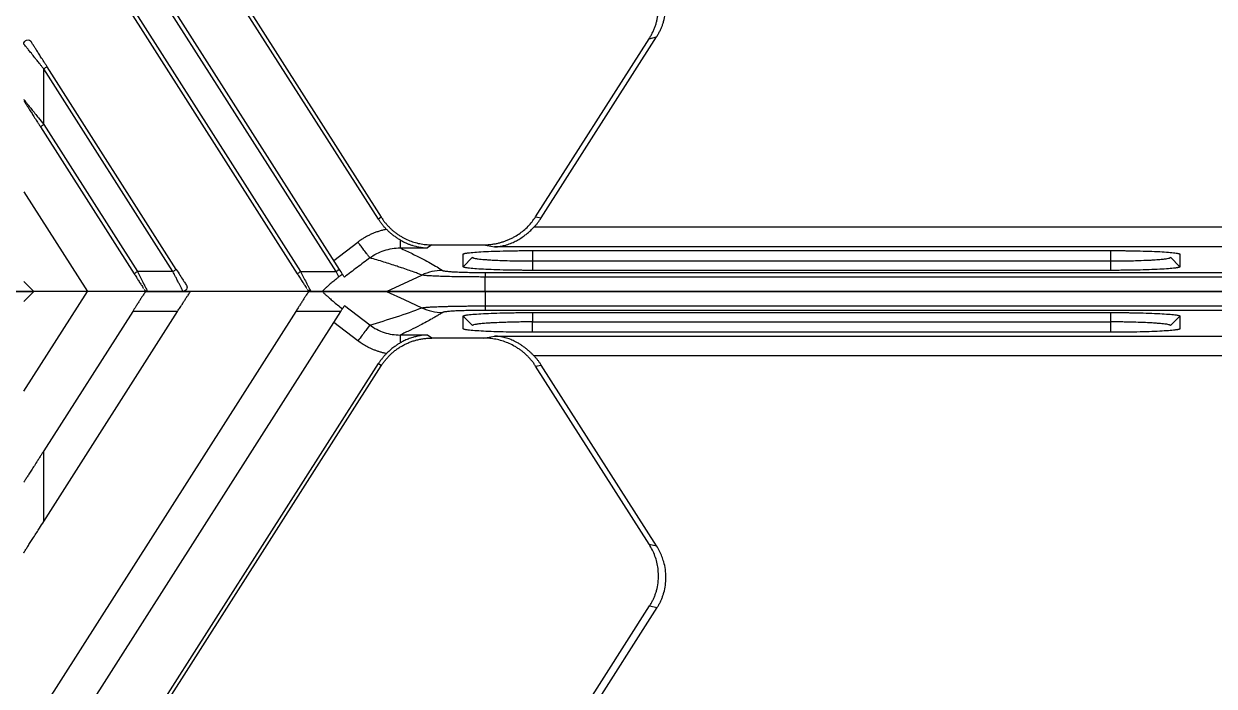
# Model space of a CAD drawing. Header units: millimetres. Extents: x 620 to 19791, y 2539 to 6969.
# Drawn here: x 17627 to 17686.6, y 4454.3 to 4487.5 of the extents above; entities that cross this region are included whole.
import ezdxf

# ---------------------------------------------------------------- set-up
doc = ezdxf.new("R2010")
doc.units = ezdxf.units.MM

# ---------------------------------------------------------------- blocks, each defined once
blk = doc.blocks.new('tgd')
at = {"color": 7, "linetype": 'Continuous', "lineweight": 25}
for p, q in [((18291.978, 5051.606), (18292.978, 5051.606)), ((18292.478, 5046.606), (18295.678, 5051.606)), ((18292.978, 5051.606), (18292.478, 5051.106)), ((18295.678, 5051.606), (18292.978, 5051.606)), ((18298.576, 5051.606), (18295.678, 5051.606)), ((18298.576, 5051.606), (18300.828, 5051.606)), ((18306.757, 5051.606), (18300.828, 5051.606)), ((18306.757, 5051.606), (18307.303, 5051.606)), ((18307.478, 5051.606), (18306.757, 5051.606)), ((18315.619, 5051.606), (18315.619, 5050.881)), ((18315.619, 5051.606), (18359.185, 5051.606)), ((18309.828, 5049.922), (18308.552, 5050.887)), ((18297.939, 5050.606), (18293.478, 5043.604)), ((18293.478, 5040.068), (18300.191, 5050.606)), ((18306.12, 5050.606), (18293.478, 5030.762)), ((18293.478, 5027.226), (18308.373, 5050.606)), ((18300.191, 5050.606), (18297.939, 5050.606)), ((18308.373, 5050.606), (18306.12, 5050.606)), ((18314.504, 5049.737), (18314.504, 5050.366)), ((18314.978, 5049.892), (18314.504, 5050.366)), ((18315.619, 5050.881), (18359.185, 5050.881)), ((18359.185, 5050.656), (18315.619, 5050.656)), ((18317.978, 5050.548), (18346.978, 5050.548)), ((18317.978, 5050.548), (18317.978, 5050.074)), ((18346.978, 5050.074), (18346.978, 5050.548)), ((18350.452, 5050.366), (18349.978, 5049.892)), ((18350.452, 5050.366), (18350.452, 5049.737)), ((18309.23, 5049.129), (18308.016, 5050.046)), ((18317.978, 5050.074), (18346.978, 5050.074)), ((18312.723, 5049.421), (18311.346, 5049.421)), ((18312.93, 5049.267), (18312.723, 5049.421)), ((18315.52, 5049.267), (18312.93, 5049.267)), ((18315.52, 5049.267), (18316.074, 5049.369)), ((18316.074, 5049.369), (18418.882, 5049.369)), ((18346.978, 5049.555), (18317.978, 5049.555)), ((18292.478, 5020.073), (18310.261, 5047.987)), ((18310.402, 5047.882), (18310.261, 5047.987)), ((18416.891, 5048.37), (18318.065, 5048.37)), ((18318.14, 5047.86), (18318.424, 5047.913)), ((18324.207, 5038.836), (18318.424, 5047.913)), ((18296.629, 5026.263), (18310.402, 5047.882)), ((18323.832, 5038.925), (18318.14, 5047.86)), ((18293.478, 5040.068), (18293.478, 5043.604)), ((18323.832, 5038.925), (18324.207, 5038.836)), ((18319.644, 5029.214), (18323.859, 5035.831)), ((18320.406, 5029.733), (18324.234, 5035.742)), ((18323.859, 5035.831), (18324.234, 5035.742)), ((18310.261, 4717.725), (18295.34, 4741.147)), ((18296.629, 4739.448), (18310.402, 4717.829)), ((18308.135, 4715.106), (18293.478, 4738.113)), ((18308.304, 4715.213), (18293.647, 4738.221)), ((18293.309, 4735.214), (18306.188, 4714.998)), ((18293.478, 4735.322), (18306.357, 4715.106)), ((18318.14, 4717.851), (18323.832, 4726.787)), ((18318.424, 4717.799), (18324.207, 4726.876)), ((18323.832, 4726.787), (18324.207, 4726.876)), ((18293.478, 4722.48), (18293.478, 4725.271)), ((18299.954, 4715.106), (18293.478, 4725.271)), ((18300.123, 4715.213), (18293.647, 4725.379)), ((18293.309, 4722.372), (18298.007, 4714.998)), ((18293.478, 4722.48), (18298.176, 4715.106)), ((18292.478, 4719.106), (18295.678, 4714.106)), ((18310.402, 4717.829), (18310.261, 4717.725)), ((18318.14, 4717.851), (18318.424, 4717.799)), ((18318.065, 4717.341), (18416.891, 4717.341)), ((18311.347, 4716.691), (18311.347, 4716.29)), ((18308.016, 4715.666), (18309.23, 4716.583)), ((18311.347, 4716.29), (18312.723, 4716.29)), ((18312.93, 4716.445), (18312.723, 4716.29)), ((18312.93, 4716.445), (18315.52, 4716.445)), ((18315.52, 4716.445), (18316.074, 4716.343)), ((18418.882, 4716.343), (18316.074, 4716.343)), ((18317.978, 4716.157), (18346.978, 4716.157)), ((18314.504, 4715.346), (18314.504, 4715.974)), ((18314.504, 4715.346), (18314.978, 4715.819)), ((18317.978, 4715.637), (18317.978, 4715.163)), ((18317.978, 4715.637), (18346.978, 4715.637)), ((18346.978, 4715.163), (18346.978, 4715.637)), ((18349.978, 4715.819), (18350.452, 4715.346)), ((18350.452, 4715.974), (18350.452, 4715.346)), ((18299.954, 4715.106), (18298.176, 4715.106)), ((18306.357, 4715.106), (18308.135, 4715.106)), ((18310.668, 4714.105), (18312.44, 4714.93)), ((18315.619, 4715.056), (18359.185, 4715.056)), ((18346.978, 4715.163), (18317.978, 4715.163)), ((18292.478, 4714.606), (18292.978, 4714.106)), ((18315.619, 4714.106), (18315.619, 4714.831)), ((18359.185, 4714.831), (18315.619, 4714.831)), ((18292.978, 4714.106), (18291.978, 4714.106)), ((18295.678, 4714.106), (18292.978, 4714.106)), ((18298.685, 4714.106), (18295.678, 4714.106)), ((18300.464, 4714.106), (18298.685, 4714.106)), ((18306.867, 4714.106), (18300.464, 4714.106)), ((18307.303, 4714.106), (18306.867, 4714.106)), ((18306.867, 4714.106), (18307.478, 4714.106)), ((18359.185, 4714.106), (18315.619, 4714.106))]:
    blk.add_line(p, q, dxfattribs=at)
at = {"color": 8, "linetype": 'Continuous', "lineweight": 25}
for p, q in [((18317.978, 5049.555), (18317.978, 5050.074)), ((18346.978, 5049.555), (18346.978, 5050.074)), ((18317.978, 4716.157), (18317.978, 4715.637)), ((18346.978, 4715.637), (18346.978, 4716.157))]:
    blk.add_line(p, q, dxfattribs=at)
at = {"color": 7, "linetype": 'Continuous', "lineweight": 25, "flags": 128}
for points in [[(18310.667, 5051.606), (18311.552, 5051.194), (18312.437, 5050.782)], [(18306.188, 4714.998), (18306.192, 4715), (18306.201, 4715.006), (18306.217, 4715.016), (18306.238, 4715.03), (18306.263, 4715.046), (18306.292, 4715.065), (18306.324, 4715.085), (18306.357, 4715.106)]]:
    blk.add_lwpolyline(points, dxfattribs=at)
at = {"color": 7, "linetype": 'Continuous', "lineweight": 25}
for points, knots in [([(18298.576, 5051.606), (18298.575, 5051.605), (18298.574, 5051.603), (18298.567, 5051.589), (18298.556, 5051.568), (18298.54, 5051.541), (18298.512, 5051.496), (18298.46, 5051.419), (18298.381, 5051.301), (18298.29, 5051.157), (18298.194, 5051.004), (18298.075, 5050.821), (18297.99, 5050.687), (18297.939, 5050.606)], [0, 0, 0, 0, 0.055968, 0.110252, 0.162997, 0.214361, 0.264516, 0.366616, 0.489395, 0.60523, 0.723158, 0.83333, 1, 1, 1, 1]), ([(18300.191, 5050.606), (18300.214, 5050.641), (18300.256, 5050.708), (18300.316, 5050.801), (18300.366, 5050.88), (18300.408, 5050.944), (18300.467, 5051.037), (18300.542, 5051.157), (18300.634, 5051.301), (18300.712, 5051.419), (18300.771, 5051.505), (18300.805, 5051.562), (18300.825, 5051.599), (18300.827, 5051.603), (18300.828, 5051.606)], [0, 0, 0, 0, 0.073549, 0.138036, 0.193462, 0.239827, 0.277133, 0.39503, 0.510872, 0.633619, 0.735727, 0.819896, 0.907743, 1, 1, 1, 1]), ([(18306.757, 5051.606), (18306.756, 5051.605), (18306.756, 5051.603), (18306.749, 5051.589), (18306.737, 5051.568), (18306.721, 5051.541), (18306.693, 5051.496), (18306.641, 5051.419), (18306.562, 5051.301), (18306.471, 5051.157), (18306.375, 5051.004), (18306.256, 5050.821), (18306.171, 5050.687), (18306.12, 5050.606)], [0, 0, 0, 0, 0.055968, 0.110252, 0.162997, 0.214362, 0.264516, 0.366616, 0.489395, 0.605231, 0.723159, 0.83333, 1, 1, 1, 1]), ([(18307.478, 5051.605), (18307.475, 5051.605), (18307.469, 5051.604), (18307.47, 5051.594), (18307.48, 5051.578), (18307.506, 5051.546), (18307.562, 5051.487), (18307.668, 5051.388), (18307.81, 5051.262), (18307.994, 5051.106), (18308.21, 5050.926), (18308.371, 5050.797), (18308.453, 5050.731)], [0, 0, 0, 0, 0.0447892, 0.0890592, 0.1335575, 0.1790284, 0.2801063, 0.3894024, 0.5184814, 0.6586341, 0.825277, 1, 1, 1, 1]), ([(18307.478, 5051.606), (18307.741, 5051.606), (18308.269, 5051.606), (18309.146, 5051.606), (18309.948, 5051.606), (18310.481, 5051.606), (18310.667, 5051.606)], [0, 0, 0, 0, 0.247771, 0.497694, 0.825046, 1, 1, 1, 1]), ([(18310.667, 5051.606), (18310.678, 5051.606), (18310.7, 5051.606), (18310.746, 5051.606), (18310.801, 5051.606), (18310.866, 5051.606), (18310.941, 5051.606), (18311.026, 5051.606), (18311.121, 5051.606), (18311.328, 5051.606), (18311.7, 5051.606), (18312.321, 5051.606), (18313.046, 5051.606), (18313.722, 5051.606), (18314.29, 5051.606), (18314.726, 5051.606), (18315.17, 5051.606), (18315.469, 5051.606), (18315.619, 5051.606)], [0, 0, 0, 0, 0.0312815, 0.0624437, 0.0935521, 0.1246724, 0.1558705, 0.1872116, 0.2187601, 0.250579, 0.3758482, 0.500072, 0.6243563, 0.749592, 0.8123807, 0.8747032, 0.9370724, 1, 1, 1, 1]), ([(18308.453, 5050.731), (18308.469, 5050.757), (18308.503, 5050.81), (18308.535, 5050.861), (18308.551, 5050.887)], [0, 0, 0, 0, 0.492567, 1, 1, 1, 1]), ([(18313.477, 5050.551), (18313.42, 5050.515), (18313.308, 5050.444), (18313.131, 5050.337), (18312.919, 5050.215), (18312.662, 5050.072), (18312.301, 5049.883), (18311.867, 5049.665), (18311.519, 5049.502), (18311.346, 5049.421)], [0, 0, 0, 0, 0.094784, 0.188832, 0.282144, 0.42077, 0.566811, 0.78421, 1, 1, 1, 1]), ([(18312.437, 5050.782), (18312.446, 5050.784), (18312.462, 5050.789), (18312.5, 5050.795), (18312.55, 5050.801), (18312.612, 5050.808), (18312.687, 5050.814), (18312.775, 5050.82), (18312.877, 5050.827), (18312.993, 5050.833), (18313.122, 5050.839), (18313.265, 5050.844), (18313.421, 5050.85), (18313.591, 5050.855), (18313.774, 5050.86), (18313.969, 5050.865), (18314.177, 5050.869), (18314.395, 5050.872), (18314.624, 5050.875), (18314.863, 5050.878), (18315.109, 5050.879), (18315.362, 5050.88), (18315.533, 5050.881), (18315.619, 5050.881)], [0, 0, 0, 0, 0.039853, 0.08055, 0.122049, 0.164332, 0.207401, 0.251245, 0.29586, 0.341241, 0.387385, 0.434286, 0.481942, 0.530351, 0.579512, 0.629425, 0.680092, 0.731517, 0.783708, 0.836663, 0.890407, 0.944891, 1, 1, 1, 1]), ([(18315.619, 5050.656), (18315.574, 5050.656), (18315.483, 5050.656), (18315.348, 5050.655), (18315.215, 5050.654), (18315.083, 5050.652), (18314.953, 5050.65), (18314.742, 5050.646), (18314.459, 5050.639), (18314.14, 5050.626), (18313.872, 5050.61), (18313.689, 5050.593), (18313.574, 5050.578), (18313.505, 5050.565), (18313.486, 5050.555), (18313.477, 5050.551)], [0, 0, 0, 0, 0.0422031, 0.0840711, 0.1257725, 0.1674782, 0.2093587, 0.2515826, 0.3767743, 0.5022703, 0.626909, 0.7518408, 0.8347633, 0.9170582, 1, 1, 1, 1]), ([(18314.504, 5050.366), (18314.505, 5050.369), (18314.507, 5050.376), (18314.523, 5050.386), (18314.55, 5050.396), (18314.587, 5050.406), (18314.635, 5050.415), (18314.693, 5050.425), (18314.821, 5050.443), (18315.065, 5050.467), (18315.504, 5050.495), (18316.041, 5050.518), (18316.552, 5050.532), (18316.982, 5050.54), (18317.309, 5050.545), (18317.642, 5050.547), (18317.866, 5050.548), (18317.978, 5050.548)], [0, 0, 0, 0, 0.035367, 0.070513, 0.105548, 0.140581, 0.175722, 0.21108, 0.246761, 0.374246, 0.499999, 0.625691, 0.753247, 0.815374, 0.876818, 0.938164, 1, 1, 1, 1]), ([(18346.978, 5050.548), (18347.042, 5050.548), (18347.17, 5050.548), (18347.362, 5050.547), (18347.551, 5050.546), (18347.739, 5050.544), (18347.925, 5050.541), (18348.109, 5050.538), (18348.446, 5050.531), (18348.915, 5050.518), (18349.451, 5050.495), (18349.89, 5050.467), (18350.157, 5050.44), (18350.311, 5050.418), (18350.392, 5050.401), (18350.443, 5050.383), (18350.449, 5050.372), (18350.452, 5050.366)], [0, 0, 0, 0, 0.035389, 0.07055, 0.105593, 0.140627, 0.175763, 0.211107, 0.246769, 0.374209, 0.499992, 0.625646, 0.753235, 0.815421, 0.876887, 0.938217, 1, 1, 1, 1]), ([(18309.828, 5049.922), (18309.809, 5049.897), (18309.655, 5049.693), (18309.373, 5049.319), (18309.23, 5049.129)], [0, 0, 0, 0, 0.5, 0.9907223, 0.9907223, 0.9907223, 0.9907223]), ([(18309.828, 5049.923), (18310.045, 5049.76), (18310.288, 5049.633), (18310.803, 5049.464), (18311.075, 5049.42), (18311.346, 5049.421)], [0, 0, 0, 0, 0.5, 0.5, 1, 1, 1, 1]), ([(18317.978, 5049.555), (18317.914, 5049.555), (18317.786, 5049.555), (18317.594, 5049.556), (18317.405, 5049.557), (18317.217, 5049.559), (18317.031, 5049.562), (18316.847, 5049.565), (18316.51, 5049.572), (18316.041, 5049.584), (18315.505, 5049.608), (18315.066, 5049.636), (18314.799, 5049.662), (18314.645, 5049.685), (18314.564, 5049.702), (18314.513, 5049.72), (18314.507, 5049.731), (18314.504, 5049.737)], [0, 0, 0, 0, 0.035364, 0.070508, 0.10554, 0.140571, 0.175709, 0.211065, 0.246743, 0.374209, 0.49997, 0.625636, 0.753235, 0.815426, 0.876893, 0.938222, 1, 1, 1, 1]), ([(18317.978, 5050.074), (18317.935, 5050.074), (18317.812, 5050.075), (18317.619, 5050.075), (18317.412, 5050.074), (18317.152, 5050.071), (18316.829, 5050.062), (18316.392, 5050.047), (18316.03, 5050.033), (18315.755, 5050.016), (18315.542, 5050), (18315.37, 5049.985), (18315.236, 5049.97), (18315.123, 5049.952), (18315.033, 5049.931), (18314.985, 5049.909), (18314.98, 5049.897), (18314.978, 5049.892)], [0, 0, 0, 0, 0.027422, 0.078341, 0.122789, 0.160512, 0.248311, 0.33976, 0.470474, 0.53048, 0.587892, 0.68438, 0.731983, 0.781722, 0.87758, 0.950322, 1, 1, 1, 1]), ([(18349.978, 5049.892), (18349.977, 5049.896), (18349.975, 5049.903), (18349.959, 5049.913), (18349.935, 5049.924), (18349.885, 5049.94), (18349.807, 5049.956), (18349.686, 5049.974), (18349.553, 5049.989), (18349.38, 5050.002), (18349.177, 5050.018), (18348.887, 5050.035), (18348.488, 5050.049), (18348.071, 5050.065), (18347.723, 5050.072), (18347.471, 5050.075), (18347.222, 5050.075), (18347.059, 5050.074), (18346.978, 5050.074)], [0, 0, 0, 0, 0.036028, 0.072495, 0.109413, 0.146785, 0.230278, 0.280774, 0.345311, 0.409736, 0.477199, 0.548468, 0.664987, 0.785101, 0.840175, 0.896589, 0.948315, 1, 1, 1, 1]), ([(18350.452, 5049.737), (18350.451, 5049.734), (18350.449, 5049.727), (18350.433, 5049.717), (18350.406, 5049.707), (18350.369, 5049.697), (18350.321, 5049.688), (18350.263, 5049.678), (18350.135, 5049.66), (18349.89, 5049.636), (18349.452, 5049.608), (18348.915, 5049.584), (18348.404, 5049.57), (18347.973, 5049.562), (18347.646, 5049.558), (18347.314, 5049.555), (18347.09, 5049.555), (18346.978, 5049.555)], [0, 0, 0, 0, 0.035354, 0.07049, 0.105517, 0.140544, 0.175682, 0.211039, 0.246722, 0.37424, 0.500005, 0.625682, 0.753271, 0.815424, 0.876874, 0.938203, 1, 1, 1, 1]), ([(18310.663, 5048.489), (18310.612, 5048.5), (18310.509, 5048.522), (18310.356, 5048.563), (18310.205, 5048.611), (18310.057, 5048.666), (18309.878, 5048.741), (18309.672, 5048.842), (18309.444, 5048.975), (18309.301, 5049.078), (18309.23, 5049.129)], [0, 0, 0, 0, 0.099916, 0.199673, 0.299476, 0.399527, 0.50003, 0.667548, 0.833887, 1, 1, 1, 1]), ([(18310.402, 5047.882), (18310.434, 5047.93), (18310.498, 5048.028), (18310.606, 5048.167), (18310.722, 5048.302), (18310.848, 5048.43), (18310.983, 5048.552), (18311.126, 5048.667), (18311.277, 5048.773), (18311.436, 5048.871), (18311.603, 5048.96), (18311.777, 5049.039), (18311.957, 5049.107), (18312.143, 5049.164), (18312.334, 5049.209), (18312.53, 5049.242), (18312.729, 5049.263), (18312.863, 5049.265), (18312.93, 5049.267)], [0, 0, 0, 0, 0.057911, 0.116427, 0.175549, 0.235278, 0.295618, 0.356568, 0.418132, 0.480309, 0.543102, 0.606512, 0.67054, 0.735188, 0.800457, 0.866347, 0.932861, 1, 1, 1, 1]), ([(18312.723, 5049.421), (18312.67, 5049.419), (18312.569, 5049.414), (18312.425, 5049.397), (18312.295, 5049.376), (18312.177, 5049.351), (18312.074, 5049.325), (18311.932, 5049.284), (18311.753, 5049.221), (18311.541, 5049.128), (18311.409, 5049.055), (18311.346, 5049.02)], [0, 0, 0, 0, 0.112482, 0.215498, 0.309048, 0.393135, 0.467762, 0.532933, 0.702481, 0.858101, 1, 1, 1, 1]), ([(18311.346, 5049.421), (18311.346, 5049.413), (18311.346, 5049.373), (18311.346, 5049.235), (18311.346, 5049.137), (18311.346, 5049.02)], [0, 0, 0, 0, 0.5, 0.5, 1, 1, 1, 1]), ([(18318.14, 5047.86), (18318.109, 5047.907), (18318.047, 5048.002), (18317.944, 5048.135), (18317.835, 5048.263), (18317.718, 5048.384), (18317.595, 5048.498), (18317.465, 5048.605), (18317.328, 5048.705), (18317.183, 5048.799), (18316.992, 5048.91), (18316.75, 5049.026), (18316.454, 5049.134), (18316.15, 5049.21), (18315.837, 5049.258), (18315.626, 5049.264), (18315.52, 5049.267)], [0, 0, 0, 0, 0.054765, 0.109086, 0.163137, 0.217099, 0.271151, 0.325472, 0.380238, 0.435622, 0.49179, 0.594189, 0.695187, 0.795804, 0.897071, 1, 1, 1, 1]), ([(18318.065, 5048.37), (18318.034, 5048.402), (18317.971, 5048.466), (18317.872, 5048.56), (18317.767, 5048.654), (18317.655, 5048.747), (18317.535, 5048.838), (18317.408, 5048.925), (18317.274, 5049.008), (18317.102, 5049.103), (18316.881, 5049.204), (18316.632, 5049.286), (18316.36, 5049.348), (18316.179, 5049.361), (18316.074, 5049.369)], [0, 0, 0, 0, 0.052526, 0.107201, 0.16419, 0.223637, 0.285667, 0.350393, 0.417914, 0.488315, 0.607343, 0.742282, 0.848748, 1, 1, 1, 1]), ([(18311.346, 5049.02), (18311.298, 5048.991), (18311.208, 5048.937), (18311.087, 5048.853), (18310.957, 5048.755), (18310.815, 5048.637), (18310.713, 5048.537), (18310.663, 5048.489)], [0, 0, 0, 0, 0.201328, 0.374361, 0.519294, 0.769955, 1, 1, 1, 1]), ([(18310.663, 5048.489), (18310.626, 5048.45), (18310.551, 5048.373), (18310.448, 5048.249), (18310.35, 5048.121), (18310.291, 5048.032), (18310.261, 5047.987)], [0, 0, 0, 0, 0.250243, 0.50032, 0.750237, 1, 1, 1, 1]), ([(18318.424, 5047.913), (18318.398, 5047.953), (18318.345, 5048.033), (18318.258, 5048.149), (18318.165, 5048.262), (18318.098, 5048.334), (18318.065, 5048.37)], [0, 0, 0, 0, 0.246384, 0.495154, 0.746347, 1, 1, 1, 1]), ([(18293.478, 5043.604), (18293.446, 5043.555), (18293.387, 5043.462), (18293.305, 5043.333), (18293.235, 5043.222), (18293.177, 5043.13), (18293.089, 5042.991), (18292.974, 5042.811), (18292.833, 5042.591), (18292.707, 5042.398), (18292.614, 5042.251), (18292.555, 5042.15), (18292.516, 5042.084), (18292.485, 5042.042), (18292.48, 5042.037), (18292.478, 5042.034)], [0, 0, 0, 0, 0.076408, 0.143264, 0.200569, 0.248324, 0.286531, 0.419799, 0.534069, 0.651314, 0.759619, 0.819962, 0.870152, 0.932977, 1, 1, 1, 1]), ([(18292.478, 5038.498), (18292.479, 5038.499), (18292.48, 5038.5), (18292.489, 5038.511), (18292.502, 5038.529), (18292.523, 5038.56), (18292.555, 5038.614), (18292.614, 5038.714), (18292.707, 5038.862), (18292.833, 5039.055), (18292.974, 5039.275), (18293.119, 5039.502), (18293.288, 5039.771), (18293.407, 5039.956), (18293.478, 5040.068)], [0, 0, 0, 0, 0.034267, 0.067135, 0.098949, 0.13009, 0.180259, 0.240606, 0.34888, 0.466121, 0.580357, 0.713621, 0.826984, 1, 1, 1, 1]), ([(18323.859, 5035.831), (18323.89, 5035.881), (18323.951, 5035.979), (18324.03, 5036.132), (18324.099, 5036.287), (18324.159, 5036.444), (18324.229, 5036.673), (18324.289, 5036.985), (18324.308, 5037.355), (18324.285, 5037.704), (18324.227, 5038.025), (18324.132, 5038.336), (18324.003, 5038.639), (18323.89, 5038.829), (18323.832, 5038.925)], [0, 0, 0, 0, 0.053507, 0.106096, 0.15795, 0.209259, 0.260221, 0.377884, 0.499202, 0.599454, 0.69839, 0.797284, 0.89741, 1, 1, 1, 1]), ([(18324.234, 5035.742), (18324.264, 5035.79), (18324.323, 5035.887), (18324.401, 5036.038), (18324.469, 5036.19), (18324.526, 5036.343), (18324.596, 5036.566), (18324.658, 5036.87), (18324.685, 5037.258), (18324.657, 5037.654), (18324.582, 5038.007), (18324.478, 5038.312), (18324.361, 5038.579), (18324.259, 5038.749), (18324.207, 5038.836)], [0, 0, 0, 0, 0.052578, 0.104316, 0.155234, 0.205355, 0.254702, 0.369805, 0.488557, 0.611311, 0.733363, 0.818242, 0.907098, 1, 1, 1, 1]), ([(18323.832, 4726.787), (18323.865, 4726.84), (18323.93, 4726.946), (18324.015, 4727.11), (18324.089, 4727.276), (18324.153, 4727.446), (18324.205, 4727.618), (18324.246, 4727.793), (18324.276, 4727.971), (18324.295, 4728.151), (18324.306, 4728.404), (18324.289, 4728.727), (18324.222, 4729.074), (18324.123, 4729.374), (18324.008, 4729.634), (18323.909, 4729.798), (18323.859, 4729.881)], [0, 0, 0, 0, 0.05735, 0.113786, 0.169511, 0.224733, 0.279668, 0.334535, 0.389555, 0.444944, 0.500917, 0.622068, 0.739873, 0.824884, 0.911299, 1, 1, 1, 1]), ([(18324.207, 4726.876), (18324.238, 4726.927), (18324.3, 4727.028), (18324.381, 4727.184), (18324.451, 4727.339), (18324.511, 4727.494), (18324.585, 4727.722), (18324.653, 4728.031), (18324.675, 4728.304), (18324.677, 4728.575), (18324.658, 4728.842), (18324.588, 4729.181), (18324.491, 4729.473), (18324.379, 4729.727), (18324.283, 4729.888), (18324.234, 4729.97)], [0, 0, 0, 0, 0.055047, 0.108676, 0.1609, 0.211732, 0.261187, 0.380805, 0.50091, 0.511516, 0.63026, 0.745367, 0.828013, 0.912856, 1, 1, 1, 1]), ([(18292.478, 4726.527), (18292.478, 4726.559), (18292.486, 4726.597), (18292.532, 4726.671), (18292.572, 4726.704), (18292.667, 4726.733), (18292.719, 4726.728), (18292.799, 4726.693), (18292.827, 4726.665), (18292.845, 4726.638)], [0, 0, 0, 0, 0.25, 0.25, 0.5, 0.5, 0.75, 0.75, 1, 1, 1, 1]), ([(18293.478, 4725.271), (18293.445, 4725.312), (18293.383, 4725.391), (18293.294, 4725.502), (18293.215, 4725.601), (18293.145, 4725.688), (18293.085, 4725.764), (18292.988, 4725.887), (18292.862, 4726.045), (18292.719, 4726.224), (18292.609, 4726.362), (18292.54, 4726.45), (18292.501, 4726.498), (18292.482, 4726.523), (18292.479, 4726.526), (18292.478, 4726.527)], [0, 0, 0, 0, 0.075863, 0.144748, 0.206658, 0.261596, 0.309565, 0.350571, 0.497667, 0.622606, 0.734593, 0.833402, 0.89095, 0.946161, 1, 1, 1, 1]), ([(18293.647, 4725.379), (18293.623, 4725.417), (18293.568, 4725.503), (18293.464, 4725.666), (18293.343, 4725.855), (18293.215, 4726.056), (18293.103, 4726.232), (18293.003, 4726.389), (18292.932, 4726.501), (18292.891, 4726.565), (18292.865, 4726.606), (18292.849, 4726.631), (18292.846, 4726.636), (18292.845, 4726.638)], [0, 0, 0, 0, 0.073379, 0.166317, 0.31685, 0.443714, 0.569603, 0.682086, 0.79821, 0.857293, 0.883075, 0.958824, 1, 1, 1, 1]), ([(18293.647, 4725.379), (18293.647, 4725.379), (18293.637, 4725.373), (18293.578, 4725.335), (18293.527, 4725.303), (18293.478, 4725.271)], [0, 0, 0, 0, 0.5, 0.5, 1, 1, 1, 1]), ([(18292.478, 4723.735), (18292.478, 4723.735), (18292.479, 4723.734), (18292.486, 4723.725), (18292.498, 4723.71), (18292.514, 4723.69), (18292.547, 4723.649), (18292.611, 4723.568), (18292.722, 4723.429), (18292.865, 4723.249), (18293.032, 4723.04), (18293.239, 4722.778), (18293.389, 4722.59), (18293.478, 4722.48)], [0, 0, 0, 0, 0.032526, 0.065417, 0.0989, 0.133188, 0.168481, 0.267866, 0.380644, 0.50535, 0.652148, 0.794989, 1, 1, 1, 1]), ([(18292.499, 4723.645), (18292.502, 4723.64), (18292.509, 4723.629), (18292.532, 4723.592), (18292.578, 4723.521), (18292.653, 4723.402), (18292.748, 4723.253), (18292.859, 4723.079), (18292.991, 4722.872), (18293.116, 4722.675), (18293.226, 4722.504), (18293.284, 4722.413), (18293.309, 4722.372)], [0, 0, 0, 0, 0.048093, 0.101014, 0.198434, 0.302298, 0.407371, 0.537427, 0.66787, 0.824205, 0.922051, 1, 1, 1, 1]), ([(18293.478, 4722.48), (18293.438, 4722.454), (18293.392, 4722.425), (18293.326, 4722.383), (18293.309, 4722.372), (18293.309, 4722.372)], [0, 0, 0, 0, 0.5, 0.5, 1, 1, 1, 1]), ([(18310.402, 4717.829), (18310.433, 4717.782), (18310.495, 4717.689), (18310.596, 4717.556), (18310.704, 4717.429), (18310.818, 4717.31), (18310.939, 4717.197), (18311.066, 4717.091), (18311.2, 4716.991), (18311.341, 4716.899), (18311.526, 4716.791), (18311.758, 4716.678), (18312.04, 4716.573), (18312.33, 4716.499), (18312.628, 4716.453), (18312.829, 4716.448), (18312.93, 4716.445)], [0, 0, 0, 0, 0.056143, 0.111718, 0.166898, 0.221857, 0.276775, 0.33183, 0.387197, 0.443052, 0.499563, 0.600815, 0.70046, 0.799517, 0.899022, 1, 1, 1, 1]), ([(18315.52, 4716.445), (18315.579, 4716.446), (18315.697, 4716.447), (18315.873, 4716.462), (18316.046, 4716.485), (18316.216, 4716.518), (18316.384, 4716.561), (18316.55, 4716.613), (18316.713, 4716.674), (18316.874, 4716.744), (18317.071, 4716.844), (18317.298, 4716.981), (18317.544, 4717.165), (18317.767, 4717.372), (18317.969, 4717.599), (18318.083, 4717.767), (18318.14, 4717.851)], [0, 0, 0, 0, 0.057364, 0.114084, 0.170327, 0.226264, 0.282072, 0.337925, 0.394, 0.450471, 0.507507, 0.6081, 0.706617, 0.804074, 0.901518, 1, 1, 1, 1]), ([(18310.663, 4717.222), (18310.603, 4717.209), (18310.483, 4717.184), (18310.308, 4717.134), (18310.137, 4717.077), (18309.971, 4717.012), (18309.811, 4716.939), (18309.656, 4716.859), (18309.508, 4716.773), (18309.366, 4716.682), (18309.275, 4716.616), (18309.23, 4716.583)], [0, 0, 0, 0, 0.116703, 0.232009, 0.345917, 0.458428, 0.569541, 0.679252, 0.787567, 0.894491, 1, 1, 1, 1]), ([(18310.663, 4717.222), (18310.626, 4717.261), (18310.551, 4717.338), (18310.448, 4717.462), (18310.35, 4717.59), (18310.291, 4717.68), (18310.261, 4717.725)], [0, 0, 0, 0, 0.250372, 0.500009, 0.749641, 1, 1, 1, 1]), ([(18311.347, 4716.691), (18311.297, 4716.721), (18311.199, 4716.78), (18311.056, 4716.879), (18310.919, 4716.987), (18310.787, 4717.101), (18310.704, 4717.182), (18310.663, 4717.222)], [0, 0, 0, 0, 0.206303, 0.410066, 0.61098, 0.808113, 1, 1, 1, 1]), ([(18316.074, 4716.343), (18316.124, 4716.345), (18316.219, 4716.35), (18316.356, 4716.369), (18316.479, 4716.391), (18316.588, 4716.417), (18316.746, 4716.462), (18316.943, 4716.534), (18317.182, 4716.649), (18317.404, 4716.781), (18317.606, 4716.924), (18317.78, 4717.067), (18317.928, 4717.203), (18318.02, 4717.296), (18318.065, 4717.341)], [0, 0, 0, 0, 0.071701, 0.136956, 0.195766, 0.248132, 0.294057, 0.425057, 0.534613, 0.647549, 0.757777, 0.843454, 0.924049, 1, 1, 1, 1]), ([(18318.065, 4717.341), (18318.098, 4717.377), (18318.165, 4717.449), (18318.258, 4717.562), (18318.345, 4717.678), (18318.398, 4717.759), (18318.424, 4717.799)], [0, 0, 0, 0, 0.2536531, 0.5048461, 0.7536159, 1, 1, 1, 1]), ([(18311.347, 4716.691), (18311.384, 4716.67), (18311.461, 4716.627), (18311.58, 4716.567), (18311.707, 4716.511), (18311.842, 4716.459), (18312.036, 4716.394), (18312.33, 4716.32), (18312.578, 4716.301), (18312.723, 4716.29)], [0, 0, 0, 0, 0.084262, 0.173181, 0.266811, 0.365196, 0.468375, 0.691194, 1, 1, 1, 1]), ([(18309.83, 4715.791), (18309.828, 4715.794), (18309.822, 4715.801), (18309.805, 4715.822), (18309.78, 4715.855), (18309.742, 4715.904), (18309.691, 4715.972), (18309.594, 4716.1), (18309.456, 4716.283), (18309.315, 4716.471), (18309.248, 4716.559), (18309.23, 4716.583)], [0, 0, 0, 0, 0.056365, 0.123193, 0.200682, 0.289076, 0.388554, 0.499078, 0.770493, 0.937622, 1, 1, 1, 1]), ([(18309.831, 4715.79), (18310.047, 4715.952), (18310.29, 4716.079), (18310.805, 4716.248), (18311.076, 4716.291), (18311.347, 4716.29)], [0, 0, 0, 0, 0.5, 0.5, 1, 1, 1, 1]), ([(18311.347, 4716.29), (18311.45, 4716.242), (18311.656, 4716.146), (18311.951, 4716.003), (18312.233, 4715.862), (18312.544, 4715.702), (18312.87, 4715.526), (18313.197, 4715.339), (18313.386, 4715.218), (18313.477, 4715.161)], [0, 0, 0, 0, 0.128858, 0.255663, 0.380416, 0.503118, 0.681216, 0.846841, 1, 1, 1, 1]), ([(18314.504, 4715.974), (18314.505, 4715.978), (18314.507, 4715.984), (18314.523, 4715.994), (18314.55, 4716.004), (18314.587, 4716.014), (18314.635, 4716.024), (18314.693, 4716.034), (18314.821, 4716.051), (18315.065, 4716.076), (18315.504, 4716.104), (18316.041, 4716.127), (18316.552, 4716.141), (18316.983, 4716.149), (18317.31, 4716.153), (18317.642, 4716.156), (18317.866, 4716.156), (18317.978, 4716.157)], [0, 0, 0, 0, 0.035358, 0.070497, 0.105527, 0.140556, 0.175695, 0.211051, 0.246733, 0.374241, 0.500007, 0.625685, 0.753274, 0.815426, 0.876875, 0.938204, 1, 1, 1, 1]), ([(18346.978, 4716.157), (18347.042, 4716.156), (18347.17, 4716.156), (18347.361, 4716.155), (18347.551, 4716.154), (18347.739, 4716.152), (18347.925, 4716.15), (18348.109, 4716.147), (18348.446, 4716.14), (18348.915, 4716.127), (18349.451, 4716.104), (18349.89, 4716.076), (18350.157, 4716.049), (18350.311, 4716.026), (18350.392, 4716.009), (18350.443, 4715.992), (18350.449, 4715.98), (18350.452, 4715.974)], [0, 0, 0, 0, 0.035366, 0.070511, 0.105545, 0.140577, 0.175717, 0.211074, 0.246755, 0.374228, 0.499996, 0.625662, 0.753272, 0.815458, 0.876918, 0.938235, 1, 1, 1, 1]), ([(18309.83, 4715.792), (18309.618, 4715.632), (18309.192, 4715.311), (18308.766, 4714.988), (18308.551, 4714.825)], [0, 0, 0, 0, 0.495622, 1, 1, 1, 1]), ([(18312.44, 4714.93), (18312.385, 4714.951), (18312.257, 4715), (18312.028, 4715.083), (18311.742, 4715.184), (18311.457, 4715.281), (18311.054, 4715.415), (18310.534, 4715.583), (18310.065, 4715.722), (18309.83, 4715.792)], [0, 0, 0, 0, 0.070655, 0.165678, 0.285641, 0.417222, 0.499934, 0.748277, 1, 1, 1, 1]), ([(18314.978, 4715.819), (18314.979, 4715.816), (18314.981, 4715.809), (18314.997, 4715.798), (18315.021, 4715.787), (18315.071, 4715.772), (18315.149, 4715.755), (18315.27, 4715.737), (18315.403, 4715.723), (18315.576, 4715.709), (18315.779, 4715.693), (18316.069, 4715.676), (18316.468, 4715.662), (18316.885, 4715.647), (18317.233, 4715.639), (18317.484, 4715.637), (18317.734, 4715.636), (18317.897, 4715.637), (18317.978, 4715.637)], [0, 0, 0, 0, 0.035999, 0.072455, 0.109378, 0.146773, 0.230252, 0.280754, 0.345292, 0.409719, 0.477183, 0.548452, 0.664975, 0.785095, 0.840171, 0.896586, 0.948313, 1, 1, 1, 1]), ([(18346.978, 4715.637), (18347.021, 4715.637), (18347.144, 4715.637), (18347.337, 4715.636), (18347.543, 4715.637), (18347.804, 4715.64), (18348.127, 4715.649), (18348.564, 4715.665), (18348.926, 4715.678), (18349.201, 4715.695), (18349.414, 4715.712), (18349.586, 4715.726), (18349.72, 4715.742), (18349.833, 4715.76), (18349.923, 4715.781), (18349.971, 4715.802), (18349.976, 4715.814), (18349.978, 4715.819)], [0, 0, 0, 0, 0.027422, 0.078339, 0.122787, 0.160509, 0.248307, 0.339754, 0.470465, 0.53047, 0.58788, 0.684362, 0.731963, 0.781703, 0.877339, 0.950087, 1, 1, 1, 1]), ([(18298.007, 4714.998), (18298.007, 4714.998), (18298.023, 4715.009), (18298.089, 4715.051), (18298.136, 4715.08), (18298.176, 4715.106)], [0, 0, 0, 0, 0.5, 0.5, 1, 1, 1, 1]), ([(18298.007, 4714.998), (18298.025, 4714.97), (18298.064, 4714.91), (18298.137, 4714.794), (18298.214, 4714.673), (18298.305, 4714.531), (18298.384, 4714.407), (18298.449, 4714.305), (18298.475, 4714.264), (18298.486, 4714.247)], [0, 0, 0, 0, 0.090999, 0.198333, 0.379255, 0.495579, 0.710073, 0.872566, 1, 1, 1, 1]), ([(18299.954, 4715.106), (18299.999, 4715.134), (18300.048, 4715.165), (18300.11, 4715.205), (18300.123, 4715.213), (18300.123, 4715.213)], [0, 0, 0, 0, 0.5, 0.5, 1, 1, 1, 1]), ([(18300.464, 4714.106), (18300.464, 4714.106), (18300.463, 4714.108), (18300.458, 4714.117), (18300.45, 4714.133), (18300.439, 4714.155), (18300.419, 4714.195), (18300.38, 4714.271), (18300.317, 4714.393), (18300.239, 4714.545), (18300.157, 4714.709), (18300.059, 4714.898), (18299.993, 4715.029), (18299.954, 4715.106)], [0, 0, 0, 0, 0.04732, 0.094848, 0.142655, 0.190814, 0.239396, 0.356488, 0.482454, 0.602276, 0.736363, 0.846018, 1, 1, 1, 1]), ([(18300.123, 4715.213), (18300.247, 4715.018), (18300.373, 4714.821), (18300.518, 4714.592), (18300.56, 4714.528), (18300.617, 4714.438), (18300.633, 4714.413), (18300.633, 4714.413)], [0, 0, 0, 0, 0.5, 0.5, 0.75, 0.75, 1, 1, 1, 1]), ([(18306.188, 4714.998), (18306.206, 4714.97), (18306.245, 4714.91), (18306.318, 4714.794), (18306.395, 4714.673), (18306.486, 4714.531), (18306.565, 4714.407), (18306.63, 4714.305), (18306.656, 4714.264), (18306.667, 4714.247)], [0, 0, 0, 0, 0.091004, 0.19834, 0.379266, 0.495576, 0.710081, 0.872537, 1, 1, 1, 1]), ([(18308.273, 4714.836), (18308.238, 4714.808), (18308.169, 4714.751), (18308.069, 4714.669), (18307.974, 4714.59), (18307.862, 4714.495), (18307.74, 4714.389), (18307.624, 4714.284), (18307.54, 4714.202), (18307.488, 4714.146), (18307.464, 4714.112), (18307.473, 4714.108), (18307.477, 4714.106)], [0, 0, 0, 0, 0.086938, 0.171387, 0.253711, 0.334317, 0.473798, 0.602436, 0.712676, 0.815733, 0.907621, 1, 1, 1, 1]), ([(18308.304, 4715.213), (18308.304, 4715.213), (18308.286, 4715.202), (18308.223, 4715.162), (18308.18, 4715.134), (18308.135, 4715.106)], [0, 0, 0, 0, 0.5, 0.5, 1, 1, 1, 1]), ([(18308.416, 4714.94), (18308.408, 4714.935), (18308.391, 4714.925), (18308.358, 4714.902), (18308.318, 4714.872), (18308.288, 4714.848), (18308.273, 4714.836)], [0, 0, 0, 0, 0.212889, 0.419134, 0.707392, 1, 1, 1, 1]), ([(18308.465, 4714.961), (18308.464, 4714.962), (18308.461, 4714.963), (18308.451, 4714.96), (18308.437, 4714.953), (18308.423, 4714.944), (18308.416, 4714.94)], [0, 0, 0, 0, 0.259666, 0.507008, 0.750761, 1, 1, 1, 1]), ([(18308.551, 4714.825), (18308.537, 4714.848), (18308.508, 4714.893), (18308.479, 4714.938), (18308.465, 4714.961)], [0, 0, 0, 0, 0.507734, 1, 1, 1, 1]), ([(18315.619, 4714.831), (18315.566, 4714.831), (18315.459, 4714.831), (18315.299, 4714.831), (18315.139, 4714.832), (18314.966, 4714.834), (18314.725, 4714.835), (18314.455, 4714.837), (18314.175, 4714.841), (18313.849, 4714.849), (18313.582, 4714.858), (18313.295, 4714.866), (18313.103, 4714.873), (18312.91, 4714.881), (18312.768, 4714.891), (18312.648, 4714.9), (18312.552, 4714.91), (18312.48, 4714.92), (18312.453, 4714.927), (18312.44, 4714.93)], [0, 0, 0, 0, 0.034268, 0.068586, 0.10292, 0.137247, 0.18153, 0.261658, 0.319354, 0.377825, 0.502385, 0.535146, 0.629517, 0.687222, 0.750623, 0.812873, 0.875229, 0.937658, 1, 1, 1, 1]), ([(18313.477, 4715.161), (18313.481, 4715.158), (18313.489, 4715.154), (18313.511, 4715.147), (18313.54, 4715.14), (18313.578, 4715.133), (18313.623, 4715.127), (18313.712, 4715.116), (18313.872, 4715.102), (18314.14, 4715.086), (18314.459, 4715.073), (18314.782, 4715.064), (18315.081, 4715.059), (18315.347, 4715.056), (18315.528, 4715.056), (18315.619, 4715.056)], [0, 0, 0, 0, 0.041611, 0.082919, 0.124081, 0.165256, 0.206603, 0.24828, 0.373051, 0.497858, 0.623189, 0.748553, 0.832218, 0.915583, 1, 1, 1, 1]), ([(18317.978, 4715.163), (18317.914, 4715.164), (18317.785, 4715.164), (18317.594, 4715.165), (18317.404, 4715.166), (18317.217, 4715.168), (18317.031, 4715.17), (18316.847, 4715.173), (18316.509, 4715.18), (18316.041, 4715.193), (18315.504, 4715.216), (18315.066, 4715.244), (18314.798, 4715.271), (18314.645, 4715.294), (18314.564, 4715.311), (18314.513, 4715.328), (18314.507, 4715.34), (18314.504, 4715.346)], [0, 0, 0, 0, 0.035389, 0.07055, 0.105593, 0.140626, 0.175761, 0.211106, 0.246767, 0.374207, 0.499992, 0.625647, 0.753227, 0.81541, 0.876877, 0.938211, 1, 1, 1, 1]), ([(18350.452, 4715.346), (18350.451, 4715.342), (18350.449, 4715.336), (18350.433, 4715.326), (18350.406, 4715.316), (18350.369, 4715.306), (18350.321, 4715.296), (18350.263, 4715.286), (18350.135, 4715.269), (18349.89, 4715.244), (18349.452, 4715.216), (18348.915, 4715.193), (18348.404, 4715.179), (18347.973, 4715.171), (18347.647, 4715.167), (18347.314, 4715.164), (18347.09, 4715.164), (18346.978, 4715.163)], [0, 0, 0, 0, 0.035364, 0.070508, 0.105541, 0.140574, 0.175715, 0.211074, 0.246757, 0.37425, 0.500002, 0.625692, 0.753247, 0.815374, 0.876818, 0.938164, 1, 1, 1, 1]), ([(18298.522, 4714.427), (18298.525, 4714.419), (18298.559, 4714.354), (18298.601, 4714.269), (18298.651, 4714.174), (18298.68, 4714.117), (18298.684, 4714.109), (18298.685, 4714.106)], [0, 0, 0, 0, 0.036035, 0.300919, 0.545091, 0.770147, 1, 1, 1, 1]), ([(18300.633, 4714.413), (18300.648, 4714.389), (18300.661, 4714.357), (18300.666, 4714.284), (18300.658, 4714.244), (18300.62, 4714.175), (18300.591, 4714.147), (18300.527, 4714.112), (18300.493, 4714.106), (18300.464, 4714.106)], [0, 0, 0, 0, 0.25, 0.25, 0.5, 0.5, 0.75, 0.75, 1, 1, 1, 1]), ([(18306.703, 4714.427), (18306.707, 4714.419), (18306.74, 4714.354), (18306.782, 4714.269), (18306.833, 4714.174), (18306.862, 4714.117), (18306.865, 4714.109), (18306.867, 4714.106)], [0, 0, 0, 0, 0.036007, 0.300899, 0.545076, 0.770137, 1, 1, 1, 1]), ([(18298.685, 4714.106), (18298.65, 4714.106), (18298.614, 4714.116), (18298.554, 4714.151), (18298.531, 4714.175), (18298.515, 4714.201)], [0, 0, 0, 0, 0.5, 0.5, 1, 1, 1, 1]), ([(18306.867, 4714.106), (18306.831, 4714.106), (18306.795, 4714.116), (18306.735, 4714.151), (18306.712, 4714.175), (18306.696, 4714.201)], [0, 0, 0, 0, 0.5, 0.5, 1, 1, 1, 1]), ([(18310.668, 4714.106), (18310.546, 4714.106), (18310.275, 4714.106), (18309.742, 4714.106), (18309.068, 4714.106), (18308.383, 4714.106), (18307.853, 4714.106), (18307.591, 4714.106), (18307.478, 4714.106)], [0, 0, 0, 0, 0.113921, 0.252484, 0.503314, 0.752486, 0.893667, 1, 1, 1, 1]), ([(18315.619, 4714.106), (18315.546, 4714.106), (18315.402, 4714.106), (18315.186, 4714.106), (18314.971, 4714.106), (18314.758, 4714.106), (18314.547, 4714.106), (18314.337, 4714.106), (18314.129, 4714.106), (18313.7, 4714.106), (18313.073, 4714.106), (18312.321, 4714.106), (18311.678, 4714.106), (18311.262, 4714.106), (18311.006, 4714.106), (18310.855, 4714.106), (18310.738, 4714.106), (18310.691, 4714.106), (18310.668, 4714.106)], [0, 0, 0, 0, 0.030431, 0.060694, 0.090844, 0.12094, 0.151038, 0.181196, 0.21147, 0.241917, 0.370935, 0.500028, 0.629045, 0.758138, 0.818817, 0.879049, 0.939291, 1, 1, 1, 1])]:
    blk.add_open_spline(points, degree=3, knots=knots, dxfattribs=at)
for points in [[(18308.373, 5050.606), (18308.399, 5050.648), (18308.426, 5050.69), (18308.453, 5050.731)], [(18309.828, 5049.922), (18310.713, 5050.179), (18311.652, 5050.483), (18312.437, 5050.782)], [(18312.437, 5050.782), (18312.756, 5050.635), (18313.118, 5050.552), (18313.477, 5050.551)], [(18315.619, 5050.881), (18315.619, 5050.75), (18315.619, 5050.672), (18315.619, 5050.656)], [(18308.273, 4714.836), (18308.227, 4714.924), (18308.181, 4715.015), (18308.135, 4715.106)], [(18308.465, 4714.96), (18308.413, 4715.043), (18308.359, 4715.128), (18308.304, 4715.213)], [(18313.477, 4715.161), (18313.119, 4715.159), (18312.758, 4715.077), (18312.44, 4714.93)], [(18315.619, 4715.056), (18315.619, 4715.039), (18315.619, 4714.962), (18315.619, 4714.831)]]:
    blk.add_open_spline(points, degree=3, dxfattribs=at)
at = {"color": 8, "linetype": 'Continuous', "lineweight": 25}
for points, knots in [([(18298.176, 4715.106), (18298.245, 4714.969), (18298.372, 4714.721), (18298.475, 4714.518), (18298.522, 4714.427)], [0, 0, 0, 0, 0.5498069, 1, 1, 1, 1]), ([(18306.357, 4715.106), (18306.427, 4714.969), (18306.553, 4714.721), (18306.656, 4714.518), (18306.703, 4714.427)], [0, 0, 0, 0, 0.549788, 1, 1, 1, 1])]:
    blk.add_open_spline(points, degree=3, knots=knots, dxfattribs=at)
blk = doc.blocks.new('*U206')
blk.add_blockref('tgd', (-18292.478, -4886.103))
blk = doc.blocks.new('*U207')
at = {"color": 0, "linetype": 'ByBlock', "lineweight": -2, "transparency": 16777216}
for p in [(0, 675), (0, 337.5)]:
    blk.add_blockref('*U206', p, dxfattribs=at)

msp = doc.modelspace()

# ---------------------------------------------------------------- block references
msp.add_blockref('*U207', (17626.96016, 3971.06063))

doc.saveas('drawing.dxf')
